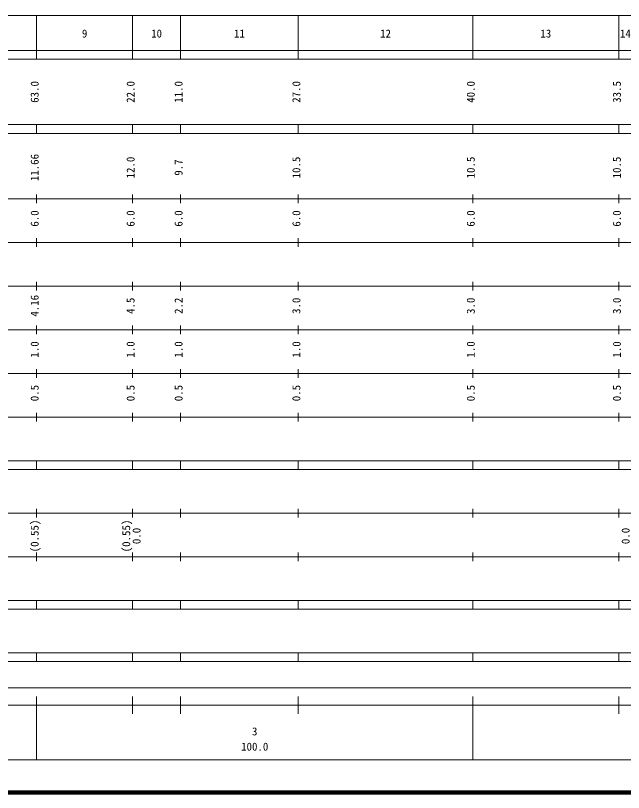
# Model space of a CAD drawing. Units: millimetres on the paper, enlarged 1000 times. Extents: x 40000 to 680000, y 20000 to 380000.
# Drawn here: x 263155 to 402552, y 20000 to 198000 of the extents above; entities that cross this region are included whole.
import ezdxf
from ezdxf.enums import TextEntityAlignment as Align

# ---------------------------------------------------------------- set-up
doc = ezdxf.new("R2010")
doc.units = ezdxf.units.MM
doc.header["$LTSCALE"] = 1000
doc.layers.add('M-TTL', color=2, linetype='Continuous', lineweight=140)
doc.layers.add('M-TTL-BAND', color=7, linetype='Continuous', lineweight=13)
doc.styles.add('ＭＳ ゴシック', font='')
doc.styles.get('ＭＳ ゴシック').set_extended_font_data('MS Gothic')

msp = doc.modelspace()

# ---------------------------------------------------------------- linework, layer by layer
at = {"layer": 'M-TTL'}
msp.add_line((40000, 20000), (680000, 20000), dxfattribs=at)
at = {"layer": 'M-TTL-BAND'}
for p, q in [((68000, 198000), (579000, 198000)), ((268000, 188000), (268000, 198000)), ((290000, 188000), (290000, 198000)), ((301000, 188000), (301000, 198000)), ((328000, 188000), (328000, 198000)), ((368000, 188000), (368000, 198000)), ((401500, 188000), (401500, 198000)), ((40000, 190000), (579000, 190000)), ((40000, 188000), (579000, 188000)), ((40000, 173000), (579000, 173000)), ((268000, 171000), (268000, 173000)), ((290000, 171000), (290000, 173000)), ((301000, 171000), (301000, 173000)), ((328000, 171000), (328000, 173000)), ((368000, 171000), (368000, 173000)), ((401500, 171000), (401500, 173000)), ((40000, 171000), (579000, 171000)), ((268000, 155000), (268000, 157000)), ((290000, 155000), (290000, 157000)), ((301000, 155000), (301000, 157000)), ((328000, 155000), (328000, 157000)), ((368000, 155000), (368000, 157000)), ((401500, 155000), (401500, 157000)), ((40000, 156000), (579000, 156000)), ((46000, 146000), (579000, 146000)), ((268000, 145000), (268000, 147000)), ((290000, 145000), (290000, 147000)), ((301000, 145000), (301000, 147000)), ((328000, 145000), (328000, 147000)), ((368000, 145000), (368000, 147000)), ((401500, 145000), (401500, 147000)), ((52000, 136000), (579000, 136000)), ((268000, 135000), (268000, 137000)), ((290000, 135000), (290000, 137000)), ((301000, 135000), (301000, 137000)), ((328000, 135000), (328000, 137000)), ((368000, 135000), (368000, 137000)), ((401500, 135000), (401500, 137000)), ((268000, 125000), (268000, 127000)), ((290000, 125000), (290000, 127000)), ((301000, 125000), (301000, 127000)), ((328000, 125000), (328000, 127000)), ((368000, 125000), (368000, 127000)), ((401500, 125000), (401500, 127000)), ((46000, 126000), (579000, 126000)), ((52000, 116000), (579000, 116000)), ((268000, 115000), (268000, 117000)), ((290000, 115000), (290000, 117000)), ((301000, 115000), (301000, 117000)), ((328000, 115000), (328000, 117000)), ((368000, 115000), (368000, 117000)), ((401500, 115000), (401500, 117000)), ((268000, 105000), (268000, 107000)), ((290000, 105000), (290000, 107000)), ((301000, 105000), (301000, 107000)), ((328000, 105000), (328000, 107000)), ((368000, 105000), (368000, 107000)), ((401500, 105000), (401500, 107000)), ((46000, 106000), (579000, 106000)), ((40000, 96000), (579000, 96000)), ((268000, 94000), (268000, 96000)), ((290000, 94000), (290000, 96000)), ((301000, 94000), (301000, 96000)), ((328000, 94000), (328000, 96000)), ((368000, 94000), (368000, 96000)), ((401500, 94000), (401500, 96000)), ((40000, 94000), (579000, 94000)), ((49000, 84000), (579000, 84000)), ((268000, 83000), (268000, 85000)), ((290000, 83000), (290000, 85000)), ((301000, 83000), (301000, 85000)), ((328000, 83000), (328000, 85000)), ((368000, 83000), (368000, 85000)), ((401500, 83000), (401500, 85000)), ((268000, 73000), (268000, 75000)), ((290000, 73000), (290000, 75000)), ((301000, 73000), (301000, 75000)), ((328000, 73000), (328000, 75000)), ((368000, 73000), (368000, 75000)), ((401500, 73000), (401500, 75000)), ((40000, 74000), (579000, 74000)), ((40000, 64000), (579000, 64000)), ((268000, 62000), (268000, 64000)), ((290000, 62000), (290000, 64000)), ((301000, 62000), (301000, 64000)), ((328000, 62000), (328000, 64000)), ((368000, 62000), (368000, 64000)), ((401500, 62000), (401500, 64000)), ((40000, 62000), (579000, 62000)), ((40000, 52000), (579000, 52000)), ((268000, 50000), (268000, 52000)), ((290000, 50000), (290000, 52000)), ((301000, 50000), (301000, 52000)), ((328000, 50000), (328000, 52000)), ((368000, 50000), (368000, 52000)), ((401500, 50000), (401500, 52000)), ((40000, 50000), (579000, 50000)), ((71000, 44000), (565000, 44000)), ((268000, 27500), (268000, 42000)), ((290000, 38000), (290000, 42000)), ((301000, 38000), (301000, 42000)), ((328000, 38000), (328000, 42000)), ((368000, 27500), (368000, 42000)), ((401500, 38000), (401500, 42000)), ((40000, 40000), (579000, 40000)), ((68000, 27500), (579000, 27500))]:
    msp.add_line(p, q, dxfattribs=at)

# ---------------------------------------------------------------- texts
at = {"layer": 'M-TTL-BAND', "style": 'ＭＳ ゴシック'}
for s, p in [('9', (279000, 192405)), ('10', (295500, 192405)), ('11', (314500, 192405)), ('12', (348000, 192405)), ('13', (384750, 192405)), ('14', (403000, 192405)), ('3', (318000, 32523)), ('100.0', (318000, 29033))]:
    msp.add_text(s, height=1833, dxfattribs=at).set_placement(p, align=Align.BOTTOM_CENTER)
for s, p in [('63.0', (269000, 180500)), ('22.0', (291000, 180500)), ('11.0', (302000, 180500)), ('27.0', (329000, 180500)), ('40.0', (369000, 180500)), ('33.5', (402500, 180500)), ('11.66', (269000, 163174)), ('12.0', (291000, 163174)), ('9.7', (302000, 163174)), ('10.5', (329000, 163174)), ('10.5', (369000, 163174)), ('10.5', (402500, 163174)), ('6.0', (269000, 151500)), ('6.0', (291000, 151500)), ('6.0', (302000, 151500)), ('6.0', (329000, 151500)), ('6.0', (369000, 151500)), ('6.0', (402500, 151500)), ('4.16', (269000, 131500)), ('4.5', (291000, 131500)), ('2.2', (302000, 131500)), ('3.0', (329000, 131500)), ('3.0', (369000, 131500)), ('3.0', (402500, 131500)), ('1.0', (269000, 121500)), ('1.0', (291000, 121500)), ('1.0', (302000, 121500)), ('1.0', (329000, 121500)), ('1.0', (369000, 121500)), ('1.0', (402500, 121500)), ('0.5', (269000, 111500)), ('0.5', (291000, 111500)), ('0.5', (302000, 111500)), ('0.5', (329000, 111500)), ('0.5', (369000, 111500)), ('0.5', (402500, 111500)), ('(0.55)', (269000, 78764)), ('(0.55)', (290000, 78764)), ('0.0', (292370, 78764)), ('0.0', (404500, 78764))]:
    msp.add_text(s, height=1833, rotation=90, dxfattribs=at).set_placement(p, align=Align.BOTTOM_CENTER)

doc.saveas('drawing.dxf')
